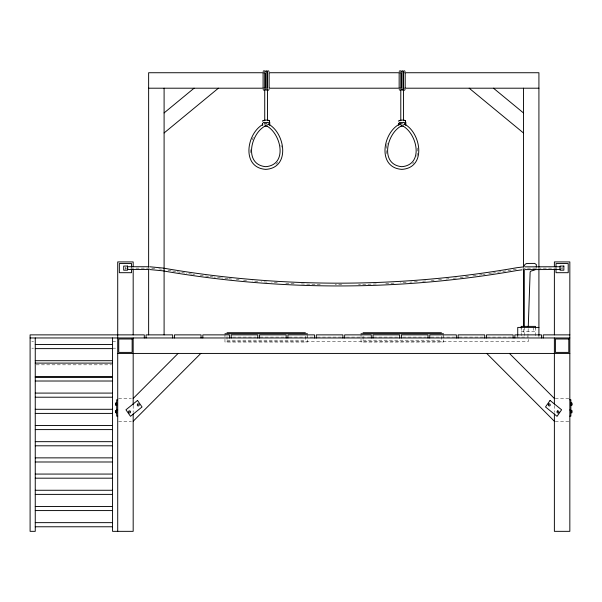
<?xml version="1.0" encoding="UTF-8"?>
<svg xmlns="http://www.w3.org/2000/svg" width="602" height="602" viewBox="0 0 602 602"><rect width="100%" height="100%" fill="white"/><g stroke="black" fill="none" stroke-linecap="round" stroke-linejoin="round"><path stroke-width="0.45" stroke-dasharray="3.01 2.26" d="M527.916 336.887L528.202 328.481M268.372 123.402L268.718 124.245M399.894 124.915L399.54 124.072M404.431 123.402L404.777 124.245M386.86 144.751L387.191 143.276M267.807 124.132L268.236 123.621M403.867 124.132L404.296 123.621M268.718 124.072L268.372 124.915M399.54 124.245L399.894 123.402M404.777 124.072L404.431 124.915M492.496 273.15L517.02 269.094A72.669 72.669 0 0 1 517.998 268.943M263.864 123.598L268.778 123.598M399.48 123.598L405.011 123.598M263.864 123.967L268.778 123.967M399.48 123.967L405.011 123.967M267.739 124.343L268.778 124.343M399.48 124.343L400.518 124.343M403.807 124.343L405.011 124.343M267.739 124.719L268.778 124.719M399.48 124.719L400.518 124.719M403.807 124.719L405.011 124.719M125.442 268.123L147.076 268.123A95.613 95.613 0 0 1 154.902 268.447M562.11 268.123L528.88 268.123A72.669 72.669 0 0 0 522.927 268.364M521.197 331.536L535.456 331.536M232.658 337.12L256.151 337.12M259.906 337.12L285.273 337.12M289.035 337.12L313.461 337.12M317.216 337.12L341.65 337.12M346.346 337.12L369.839 337.12M373.594 337.12L398.96 337.12M402.723 337.12L426.208 337.12M430.904 337.12L455.338 337.12M459.093 337.12L483.519 337.12M487.281 337.12L511.708 337.12M516.411 337.12L528.624 337.12M227.022 340.205L305.357 340.205M363.081 340.205L441.416 340.205M227.022 341.236L528.624 341.236L528.624 339.174M31.816 341.53L33.539 341.53M112.559 341.53L116.856 341.53M31.816 348.182L33.539 348.182M112.559 348.182L116.856 348.182M36.188 364.82L111.626 364.82M118.624 398.471L131.356 398.471M555.285 398.471L568.928 398.471M118.624 421.242L131.356 421.242M555.285 421.242L568.928 421.242M168.116 270.306L171.743 270.908M172.646 271.05L176.273 271.652M177.184 271.803L180.811 272.405M181.714 272.555L185.341 273.15M399.939 123.553L400.368 124.065M562.11 267.017L562.11 269.478M554.374 405.447L554.374 412.415M538.918 334.87L538.918 337.188M535.456 327.413L535.456 337.082M533.515 327.24L533.515 331.536M524.289 327.24L524.289 336.887M523.454 329.241L523.454 333.929M521.197 327.413L521.197 337.082M517.735 334.87L517.735 337.188M443.478 334.652L443.478 342.049L361.019 342.049L361.019 334.652M441.416 336.36L441.416 342.049M363.081 336.36L363.081 342.049M307.419 334.652L307.419 342.049L224.96 342.049L224.96 334.652M305.357 336.36L305.357 342.049M227.022 336.36L227.022 342.049M133.177 405.447L133.177 412.415M125.442 267.017L125.442 269.478M536.209 268.033A2.205 2.205 0 0 1 536.111 268.575M491.571 273.293A1034.567 1034.567 0 0 1 488.794 273.699M485.099 274.234A1034.567 1034.567 0 0 1 483.248 274.497M482.322 274.625A1034.567 1034.567 0 0 1 476.769 275.392M475.843 275.513A1034.567 1034.567 0 0 1 472.141 276.002M468.431 276.476A1034.567 1034.567 0 0 1 460.086 277.492M456.376 277.928A1034.567 1034.567 0 0 1 452.659 278.342M448.949 278.749A1034.567 1034.567 0 0 1 445.232 279.14M441.514 279.516A1034.567 1034.567 0 0 1 437.789 279.877M434.072 280.231A1034.567 1034.567 0 0 1 431.28 280.487M425.697 280.968A1034.567 1034.567 0 0 1 421.039 281.352M417.314 281.638A1034.567 1034.567 0 0 1 409.864 282.18M406.132 282.428A1034.567 1034.567 0 0 1 400.541 282.782M394.009 283.151A1034.567 1034.567 0 0 1 383.745 283.647M376.28 283.941A1034.567 1034.567 0 0 1 358.536 284.43M341.718 284.611A1034.567 1034.567 0 0 1 335.179 284.611M320.234 284.445A1034.567 1034.567 0 0 1 300.624 283.903M294.092 283.647A1034.567 1034.567 0 0 1 284.761 283.196M277.296 282.782A1034.567 1034.567 0 0 1 271.705 282.428M267.04 282.112A1034.567 1034.567 0 0 1 261.449 281.713M257.724 281.427A1034.567 1034.567 0 0 1 252.14 280.968M246.557 280.487A1034.567 1034.567 0 0 1 242.832 280.141M239.114 279.787A1034.567 1034.567 0 0 1 236.323 279.516M231.672 279.042A1034.567 1034.567 0 0 1 228.888 278.749M227.962 278.651A1034.567 1034.567 0 0 1 221.461 277.928M220.535 277.823A1034.567 1034.567 0 0 1 214.041 277.048M213.108 276.935A1034.567 1034.567 0 0 1 209.406 276.476M208.473 276.363A1034.567 1034.567 0 0 1 198.291 275.016M194.589 274.497A1034.567 1034.567 0 0 1 192.738 274.234M191.812 274.106A1034.567 1034.567 0 0 1 186.266 273.293M158.8 268.846A95.613 95.613 0 0 1 161.381 269.199M386.439 153.593A29.671 29.671 0 0 1 386.74 145.263M417.374 148.039A30.16 30.16 0 0 1 416.9 156.347M413.837 162.389A15.502 15.502 0 0 1 412.679 163.646M250.297 152.667A29.671 29.671 0 0 1 250.319 148.024M252.17 139.897A29.671 29.671 0 0 1 253.291 137.346M280.961 145.278A30.16 30.16 0 0 1 281.224 147.114M277.778 162.389A15.502 15.502 0 0 1 275.987 164.226"/><path stroke-width="0.9" d="M528.27 326.615L530.121 272.488A1.814 1.814 0 0 1 530.354 271.668L531.182 271.013A25.028 25.028 0 0 0 535.163 269.711L535.569 269.448M524.289 266.076L524.952 264.436L526.66 263.465L534.636 263.398L536.367 264.594L536.299 267.13M267.04 71.871L266.362 70.69L265.189 71.375M267.213 71.909L267.928 70.69L269.102 71.375M403.099 71.871L402.422 70.69L401.248 71.375M403.272 71.909L403.987 70.69L405.161 71.375M403.137 89.344L402.174 90.308L401.248 89.593M262.374 123.402L262.728 124.245M398.434 123.402L398.787 124.245M263.127 71.375L264.052 70.66L264.978 71.375M264.978 89.593L264.052 90.308L263.127 89.593M267.04 89.593L266.114 90.308L265.189 89.593M269.102 89.593L268.176 90.308L267.213 89.344M399.186 71.375L400.112 70.66L401.037 71.375M401.037 89.593L400.112 90.308L399.186 89.593M405.161 89.593L404.235 90.308L403.272 89.344M262.374 121.152C263.202 119.828 271.254 119.249 269.478 121.995M398.434 121.152C399.261 119.828 407.313 119.249 405.537 121.995M266.618 125.525L267.145 124.907M402.678 125.525L403.205 124.907M133.177 398.471L178.109 353.427M133.177 421.242L200.827 353.427M164.098 112.92L194.085 88.201M164.098 132.959L218.391 88.201M262.51 124.682C246.399 134.095 241.312 167.8 265.821 169.373C290.187 167.83 285.243 134.427 269.53 124.719M264.903 126.164C250.485 133.99 243.622 164.715 265.821 166.686C287.876 164.752 281.194 134.306 267.137 126.194M398.569 124.682C382.458 134.095 377.379 167.8 401.88 169.373C426.246 167.83 421.302 134.427 405.59 124.719M400.97 126.164C386.544 133.99 379.681 164.715 401.88 166.686C423.936 164.752 417.254 134.306 403.197 126.194M262.728 124.072L262.352 124.719L262.728 125.366M269.478 123.117L269.854 122.469L269.478 121.822M269.478 124.245L269.854 123.598L269.478 122.943M269.478 125.366L269.854 124.719L269.478 124.072M398.787 124.072L398.411 124.719L398.787 125.366M405.537 123.117L405.914 122.469L405.537 121.822M405.537 124.245L405.914 123.598L405.537 122.943M405.537 125.366L405.914 124.719L405.537 124.072M268.718 120.693L269.094 120.596M404.777 120.693L405.161 120.596M522.069 269.839L517.238 270.471C400.172 290.984 279.554 291.127 162.45 270.78L149.65 269.553M522.814 266.979L516.794 267.724C400.021 288.192 279.704 288.335 162.894 268.033L149.725 266.769M524.831 266.844L560.259 266.731M524.982 269.621L560.259 269.515M265.249 72.737L148.634 72.737L148.634 267.341M269.011 72.737L401.609 72.737M404.431 72.737L538.918 72.737L538.918 267.341M148.634 88.201L266.189 88.201M269.011 88.201L401.609 88.201M404.431 88.201L538.918 88.201M263.104 122.469L268.612 122.469M399.164 122.469L404.672 122.469M264.729 126.292L267.499 126.292M400.789 126.292L403.558 126.292M127.323 266.731L148.401 266.739M127.323 269.515L148.363 269.523M538.918 327.413L517.735 327.413L517.735 335.322M227.022 332.703L305.357 332.703M363.081 332.703L441.416 332.703M224.96 333.734L307.419 333.734M361.019 333.734L443.478 333.734M569.838 334.87L543.245 334.87L543.245 337.963M30.1 337.963L569.838 337.963M35.255 344.502L112.559 344.502M35.255 348.626L112.559 348.626M117.714 353.427L569.838 353.427M35.255 360.696L112.559 360.696M35.255 363.104L112.559 363.104M35.255 376.897L112.559 376.897M35.255 377.093L112.559 377.093M35.255 381.013L112.559 381.013M35.255 393.091L112.559 393.091M35.255 397.215L112.559 397.215M117.714 399.781L116.683 399.781L116.683 416.14L117.714 416.14M569.838 399.781L570.869 399.781L570.869 416.14L569.838 416.14M116.683 403.031L115.652 403.031L115.652 405.131L116.683 405.131M570.869 403.031L571.9 403.031L571.9 405.131L570.869 405.131M115.652 403.242L116.683 403.242M570.869 403.242L571.9 403.242M115.652 404.288L116.683 404.288M570.869 404.288L571.9 404.288M115.652 404.92L116.683 404.92M570.869 404.92L571.9 404.92M35.255 409.285L112.559 409.285M116.683 409.977L117.714 409.977M569.838 409.977L570.869 409.977M116.683 410.677L115.652 410.677L115.652 412.776L116.683 412.776M570.869 410.677L571.9 410.677L571.9 412.776L570.869 412.776M115.652 410.888L116.683 410.888M570.869 410.888L571.9 410.888M115.652 411.934L116.683 411.934M570.869 411.934L571.9 411.934M35.255 413.408L112.559 413.408M35.255 425.479L112.559 425.479M35.255 429.602L112.559 429.602M35.255 441.672L112.559 441.672M35.255 445.796L112.559 445.796M35.255 457.866L112.559 457.866M35.255 461.99L112.559 461.99M35.255 474.067L112.559 474.067M35.255 478.184L112.559 478.184M35.255 490.261L112.559 490.261M35.255 494.385L112.559 494.385M35.255 506.455L112.559 506.455M35.255 510.579L112.559 510.579M35.255 522.649L112.559 522.649M35.255 526.773L112.559 526.773M399.164 120.596L399.54 120.693M263.104 120.596L263.48 120.693M493.467 88.201L523.454 112.92M469.161 88.201L523.454 132.959M509.442 353.427L554.374 398.471M486.725 353.427L554.374 421.242M401.007 124.847L401.609 125.577M264.948 124.847L265.55 125.577M556.007 267.213L556.007 263.556L568.213 263.556L568.213 272.698L556.007 272.698L556.007 269.041M554.374 266.596L554.374 261.923L569.838 261.923L569.838 531.34L554.374 531.34L554.374 413.958M554.374 269.403L554.374 334.87M554.374 337.963L554.374 403.987M541.469 337.963L541.469 334.87L514.876 334.87L514.876 337.963M538.918 269.214L538.918 335.322M535.456 328.098L535.456 326.382L521.197 326.382L521.197 328.098M524.289 269.809L524.289 326.638M523.454 88.201L523.454 267.341M523.454 269.214L523.454 326.427M513.1 337.963L513.1 334.87L486.506 334.87L486.506 337.963M484.73 337.963L484.73 334.87L458.137 334.87L458.137 337.963M456.361 337.963L456.361 334.87L429.768 334.87L429.768 337.963M427.999 337.963L427.999 334.87L401.399 334.87L401.399 337.963M405.191 73.286L405.191 87.681M403.558 90.202L403.558 120.739M403.272 72.037L403.272 89.307M403.137 72.037L403.137 89.307M401.21 73.286L401.21 87.681M401.075 73.286L401.075 87.681M400.789 90.202L400.789 120.739M399.63 337.963L399.63 334.87L373.029 334.87L373.029 337.963M399.149 73.286L399.149 87.681M371.261 337.963L371.261 334.87L344.66 334.87L344.66 337.963M342.892 337.963L342.892 334.87L316.291 334.87L316.291 337.963M314.522 337.963L314.522 334.87L287.929 334.87L287.929 337.963M286.153 337.963L286.153 334.87L259.56 334.87L259.56 337.963M269.132 73.286L269.132 87.681M267.499 90.202L267.499 120.739M267.213 72.037L267.213 89.307M267.07 72.037L267.07 87.681M265.151 73.286L265.151 87.681M265.008 73.286L265.008 87.681M264.729 90.202L264.729 120.739M263.089 73.286L263.089 87.681M257.784 337.963L257.784 334.87L231.191 334.87L231.191 337.963M229.415 337.963L229.415 334.87L202.821 334.87L202.821 337.963M201.045 337.963L201.045 334.87L174.452 334.87L174.452 337.963M172.676 337.963L172.676 334.87L146.083 334.87L146.083 337.963M164.098 88.201L164.098 334.87M148.634 269.214L148.634 334.87M144.307 337.963L144.307 334.87L30.1 334.87L30.1 531.34L35.255 531.34L35.255 337.963M133.177 266.596L133.177 261.923L117.714 261.923L117.714 531.34M133.177 269.403L133.177 334.87M133.177 337.963L133.177 404.928M133.177 413.958L133.177 531.34L112.559 531.34L112.559 337.963M131.545 267.213L131.545 263.556L119.346 263.556L119.346 272.698L131.545 272.698L131.545 269.041M128.986 411.061L128.58 412.077L129.204 412.972L130.228 412.837L130.626 411.813L130.009 410.925L128.986 411.061M137.64 404.047L137.233 405.071L137.858 405.959L138.881 405.823L139.28 404.8L138.663 403.912L137.64 404.047M550.055 400.443L545.51 406.967L557.053 416.313L561.591 409.789L550.055 400.443M548.889 403.912L548.271 404.8L548.67 405.823L549.694 405.959L550.318 405.071L549.912 404.047L548.889 403.912M557.542 410.925L556.925 411.813L557.332 412.837L558.355 412.972L558.972 412.077L558.566 411.061L557.542 410.925M137.504 400.443L125.961 409.789L130.499 416.313L142.042 406.967L137.504 400.443M127.504 266.061L123.696 266.061L123.696 270.185L127.504 270.185L127.504 266.061M563.856 266.061L560.048 266.061L560.048 270.185L563.856 270.185L563.856 266.061M132.147 338.994L118.745 338.994L118.745 352.396L132.147 352.396L132.147 338.994M568.807 338.994L555.405 338.994L555.405 352.396L568.807 352.396L568.807 338.994"/></g></svg>
